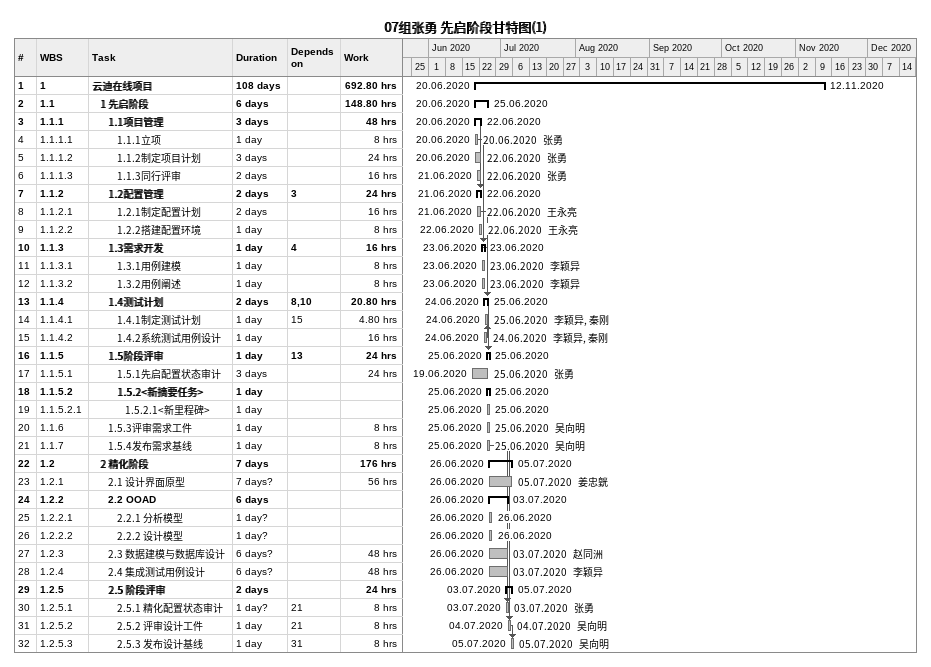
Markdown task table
07组张勇 先启阶段甘特图(1)

| ID | WBS | Task | Duration | Start | Finish | Predecessors | Resources | Work (h) |
|---|---|---|---|---|---|---|---|---|
| 1 | 1 | **云迪在线项目** | 108d | 2020-06-20 | 2020-11-12 |  |  | 692.80 |
| 2 | 1.1 | **1 先启阶段** | 6d | 2020-06-20 | 2020-06-25 |  |  | 148.80 |
| 3 | 1.1.1 | **1.1项目管理** | 3d | 2020-06-20 | 2020-06-22 |  |  | 48 |
| 4 | 1.1.1.1 | 1.1.1立项 | 1d | 2020-06-20 | 2020-06-20 |  | 张勇 | 8 |
| 5 | 1.1.1.2 | 1.1.2制定项目计划 | 3d | 2020-06-20 | 2020-06-22 |  | 张勇 | 24 |
| 6 | 1.1.1.3 | 1.1.3同行评审 | 2d | 2020-06-21 | 2020-06-22 |  | 张勇 | 16 |
| 7 | 1.1.2 | **1.2配置管理** | 2d | 2020-06-21 | 2020-06-22 | 3 |  | 24 |
| 8 | 1.1.2.1 | 1.2.1制定配置计划 | 2d | 2020-06-21 | 2020-06-22 |  | 王永亮 | 16 |
| 9 | 1.1.2.2 | 1.2.2搭建配置环境 | 1d | 2020-06-22 | 2020-06-22 |  | 王永亮 | 8 |
| 10 | 1.1.3 | **1.3需求开发** | 1d | 2020-06-23 | 2020-06-23 | 4 |  | 16 |
| 11 | 1.1.3.1 | 1.3.1用例建模 | 1d | 2020-06-23 | 2020-06-23 |  | 李颖异 | 8 |
| 12 | 1.1.3.2 | 1.3.2用例阐述 | 1d | 2020-06-23 | 2020-06-23 |  | 李颖异 | 8 |
| 13 | 1.1.4 | **1.4测试计划** | 2d | 2020-06-24 | 2020-06-25 | 8, 10 |  | 20.80 |
| 14 | 1.1.4.1 | 1.4.1制定测试计划 | 1d | 2020-06-24 | 2020-06-25 | 15 | 李颖异, 秦刚 | 4.80 |
| 15 | 1.1.4.2 | 1.4.2系统测试用例设计 | 1d | 2020-06-24 | 2020-06-24 |  | 李颖异, 秦刚 | 16 |
| 16 | 1.1.5 | **1.5阶段评审** | 1d | 2020-06-25 | 2020-06-25 | 13 |  | 24 |
| 17 | 1.1.5.1 | 1.5.1先启配置状态审计 | 3d | 2020-06-19 | 2020-06-25 |  | 张勇 | 24 |
| 18 | 1.1.5.2 | **1.5.2<新摘要任务>** | 1d | 2020-06-25 | 2020-06-25 |  |  |  |
| 19 | 1.1.5.2.1 | 1.5.2.1<新里程碑> | 1d | 2020-06-25 | 2020-06-25 |  |  |  |
| 20 | 1.1.6 | 1.5.3评审需求工件 | 1d | 2020-06-25 | 2020-06-25 |  | 吴向明 | 8 |
| 21 | 1.1.7 | 1.5.4发布需求基线 | 1d | 2020-06-25 | 2020-06-25 |  | 吴向明 | 8 |
| 22 | 1.2 | **2 精化阶段** | 7d | 2020-06-26 | 2020-07-05 |  |  | 176 |
| 23 | 1.2.1 | 2.1 设计界面原型 | 7d? | 2020-06-26 | 2020-07-05 |  | 姜忠皝 | 56 |
| 24 | 1.2.2 | **2.2 OOAD** | 6d | 2020-06-26 | 2020-07-03 |  |  |  |
| 25 | 1.2.2.1 | 2.2.1 分析模型 | 1d? | 2020-06-26 | 2020-06-26 |  |  |  |
| 26 | 1.2.2.2 | 2.2.2 设计模型 | 1d? | 2020-06-26 | 2020-06-26 |  |  |  |
| 27 | 1.2.3 | 2.3 数据建模与数据库设计 | 6d? | 2020-06-26 | 2020-07-03 |  | 赵同洲 | 48 |
| 28 | 1.2.4 | 2.4 集成测试用例设计 | 6d? | 2020-06-26 | 2020-07-03 |  | 李颖异 | 48 |
| 29 | 1.2.5 | **2.5 阶段评审** | 2d | 2020-07-03 | 2020-07-05 |  |  | 24 |
| 30 | 1.2.5.1 | 2.5.1 精化配置状态审计 | 1d? | 2020-07-03 | 2020-07-03 | 21 | 张勇 | 8 |
| 31 | 1.2.5.2 | 2.5.2 评审设计工件 | 1d | 2020-07-04 | 2020-07-04 | 21 | 吴向明 | 8 |
| 32 | 1.2.5.3 | 2.5.3 发布设计基线 | 1d | 2020-07-05 | 2020-07-05 | 31 | 吴向明 | 8 |
